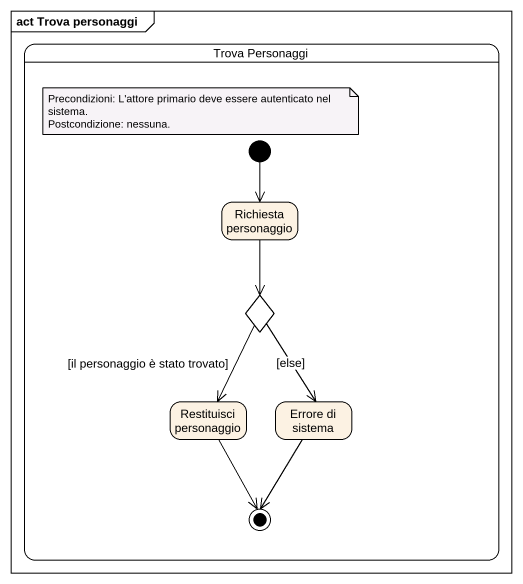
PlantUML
@startuml
mainframe act Trova personaggi
hide empty description
state "Trova Personaggi" as Trova_Personaggi {
  state "Richiesta personaggio" as Richiesta_personaggio
  state choice1 <<choice>>
  state "Restituisci personaggio" as Restituisci_personaggio
  state "Errore di sistema" as Errore_di_sistema
  [*] --> Richiesta_personaggio
  Restituisci_personaggio --> [*]
  Errore_di_sistema --> [*]
}
Richiesta_personaggio --> choice1
choice1 --> Restituisci_personaggio : [il personaggio è stato trovato]
choice1 --> Errore_di_sistema : [else]
note as N1
  Precondizioni: L'attore primario deve essere autenticato nel sistema.
  Postcondizione: nessuna.
end note
@enduml
